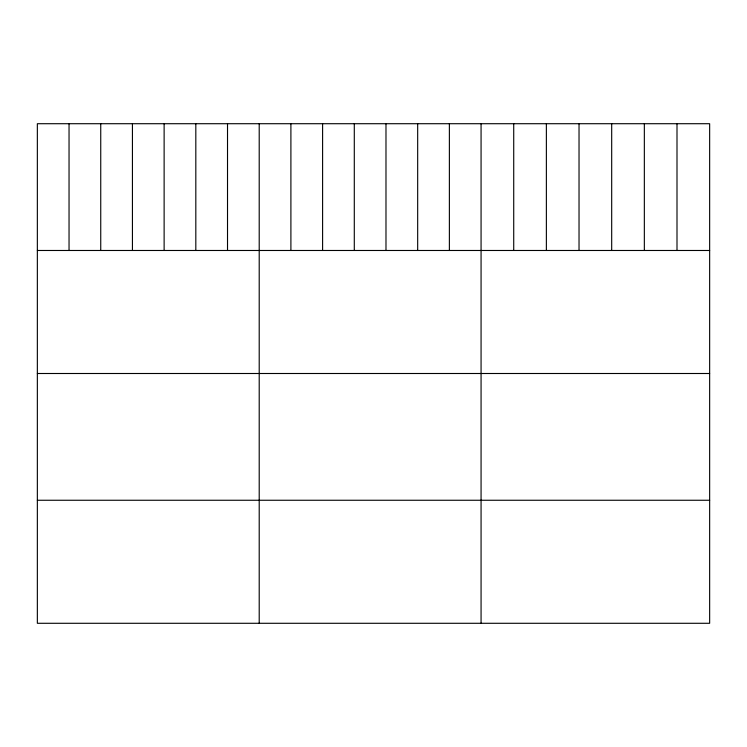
<?xml version="1.0" encoding="UTF-8"?>
<svg xmlns="http://www.w3.org/2000/svg" width="747" height="747" viewBox="0 0 747 747"><rect width="100%" height="100%" fill="white"/><g stroke="black" fill="none" stroke-linecap="round" stroke-linejoin="round"><path stroke-width="1.12" d="M709.65 250.478L709.65 623.287L37.35 623.287L37.35 123.713L709.65 123.713L709.65 250.478L37.35 250.478M37.35 373.5L709.65 373.5M37.35 500.257L709.65 500.257M676.997 123.713L676.997 250.478M644.344 123.713L644.344 250.478M611.69 123.713L611.69 250.478M579.028 123.713L579.028 250.478M546.374 123.713L546.374 250.478M513.721 123.713L513.721 250.478M481.068 123.713L481.068 623.287M449.377 123.713L449.377 250.478M417.676 123.713L417.676 250.478M385.984 123.713L385.984 250.478M354.293 123.713L354.293 250.478M322.601 123.713L322.601 250.478M290.9 123.713L290.9 250.478M259.209 123.713L259.209 623.287M227.518 123.713L227.518 250.478M195.817 123.713L195.817 250.478M164.125 123.713L164.125 250.478M132.434 123.713L132.434 250.478M100.742 123.713L100.742 250.478M69.041 123.713L69.041 250.478"/></g></svg>
